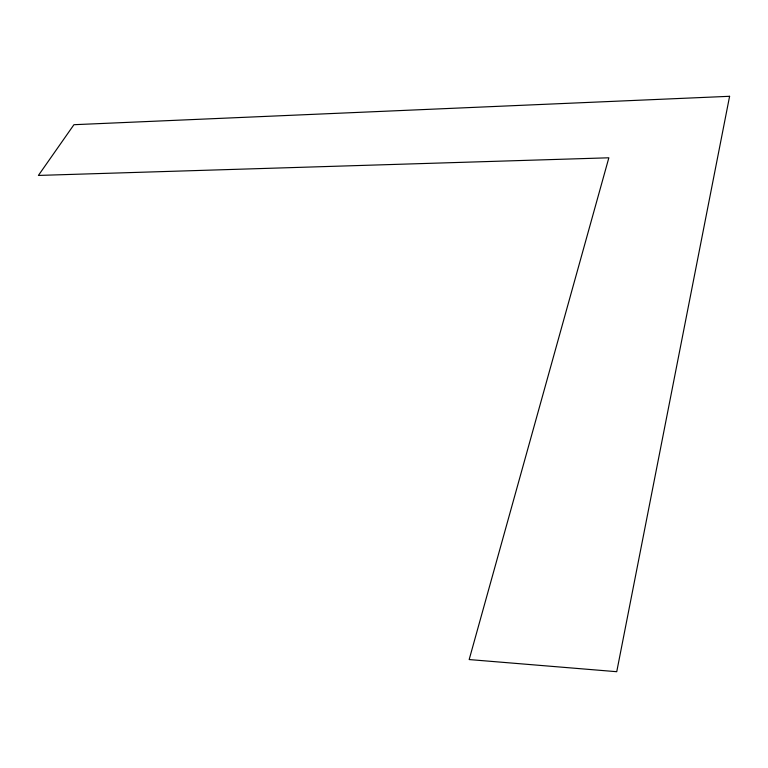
<?xml version="1.0" encoding="UTF-8"?>
<svg xmlns="http://www.w3.org/2000/svg" width="768" height="768" viewBox="0 0 768 768"><rect width="100%" height="100%" fill="white"/><g stroke="black" fill="none" stroke-linecap="round" stroke-linejoin="round"><path stroke-width="1.15" d="M729.6 96.298L616.742 671.702L469.171 659.558L608.851 157.795L38.4 175.43L73.939 124.704L729.6 96.298"/></g></svg>
